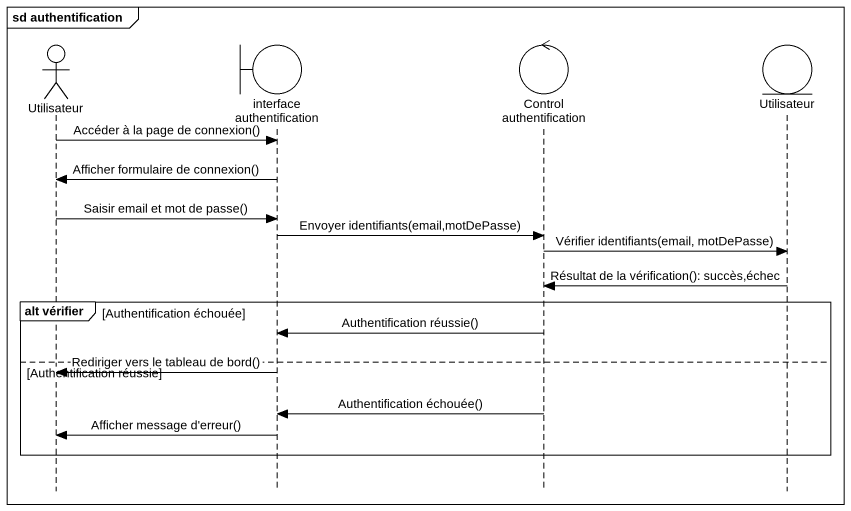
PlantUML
@startuml
mainframe sd authentification
hide footbox
actor Utilisateur
boundary "interface authentification" as interface_authentification
control "Control authentification" as Control_authentification
entity "Utilisateur" as Utilisateur_2

Utilisateur -> interface_authentification : Accéder à la page de connexion()
interface_authentification -> Utilisateur : Afficher formulaire de connexion()
Utilisateur -> interface_authentification : Saisir email et mot de passe()
interface_authentification -> Control_authentification : Envoyer identifiants(email,motDePasse)
Control_authentification -> Utilisateur_2 : Vérifier identifiants(email, motDePasse)
Utilisateur_2 -> Control_authentification : Résultat de la vérification(): succès,échec
group alt vérifier [Authentification échouée]
  Control_authentification -> interface_authentification : Authentification réussie()
else Authentification réussie
  interface_authentification -> Utilisateur : Rediriger vers le tableau de bord()
  Control_authentification -> interface_authentification : Authentification échouée()
  interface_authentification -> Utilisateur : Afficher message d'erreur()
end
@enduml
